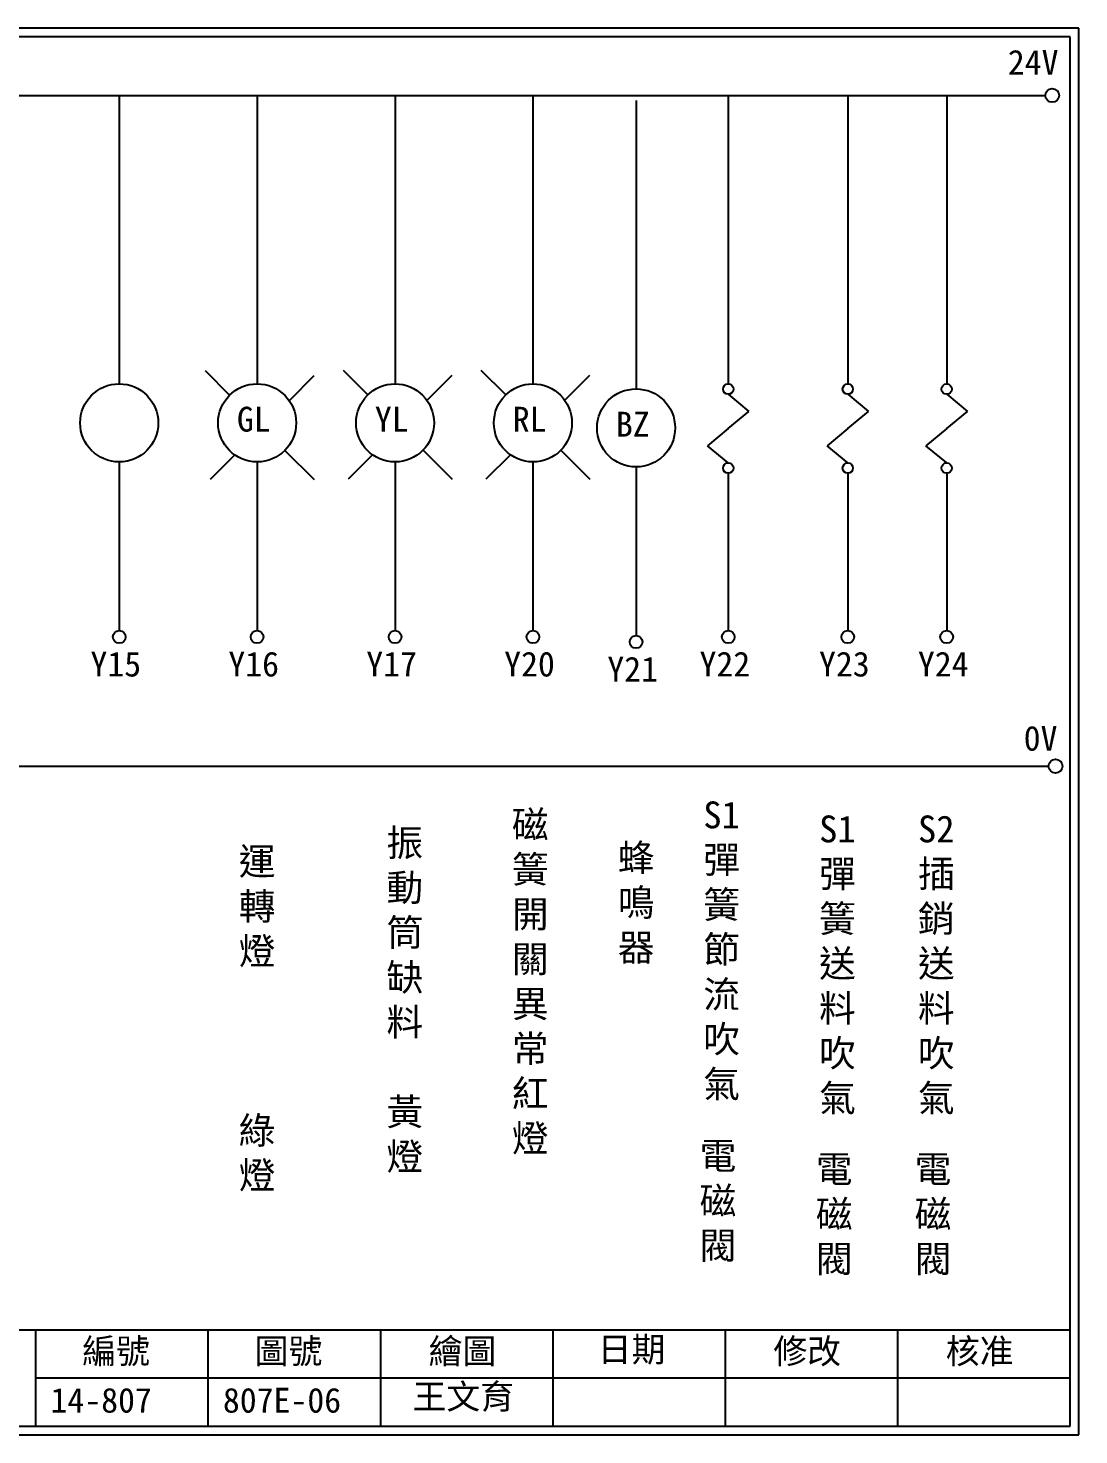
# Model space of a CAD drawing. Extents: x 926 to 1213, y 3 to 207.
# Drawn here: x 1060.4 to 1212.7, y 3 to 207 of the extents above; entities that cross this region are included whole.
import ezdxf

# ---------------------------------------------------------------- set-up
doc = ezdxf.new("R2010")
doc.units = 0
doc.layers.get('0').update_dxf_attribs({"linetype": 'CONTINUOUS'})
doc.layers.add('圖框層', color=7, linetype='CONTINUOUS')
doc.layers.add('標尺寸層', color=3, linetype='CONTINUOUS')
doc.styles.add('CNS', font='romanc.shx', dxfattribs={"bigfont": 'chineset.shx'})
doc.styles.add('STSL', font='KAIU.TTF')

msp = doc.modelspace()

# ---------------------------------------------------------------- linework, layer by layer
for centre in [(1208.88, 197.22), (1209.36, 99.96)]:
    msp.add_circle(centre, 1)
at = {"layer": '圖框層', "color": 7}
for p, q in [((1212.74, 206.97), (925.74, 206.97)), ((1212.74, 3), (1212.74, 206.97)), ((1211.49, 205.72), (926.99, 205.72)), ((1211.49, 4.25), (1211.49, 205.72)), ((926.99, 18.25), (1211.49, 18.25)), ((1061.49, 4.25), (1061.49, 18.25)), ((1086.49, 4.25), (1086.49, 18.25)), ((1111.49, 4.25), (1111.49, 18.25)), ((1136.49, 4.25), (1136.49, 18.25)), ((1161.49, 4.25), (1161.49, 18.25)), ((1186.49, 4.25), (1186.49, 18.25)), ((1061.49, 11.25), (1211.49, 11.25)), ((926.99, 4.25), (1211.49, 4.25)), ((925.74, 3), (1212.74, 3))]:
    msp.add_line(p, q, dxfattribs=at)
at = {"layer": '標尺寸層', "color": 7}
for p, q in [((930.28, 197.22), (1207.88, 197.22)), ((1073.57, 197.22), (1073.57, 155.39)), ((1093.57, 197.22), (1093.57, 155.39)), ((1113.57, 197.22), (1113.57, 155.39)), ((1133.57, 197.22), (1133.57, 155.39)), ((1148.53, 196.5), (1148.53, 154.66)), ((1161.9, 197.22), (1161.9, 155.39)), ((1179.23, 197.22), (1179.23, 155.39)), ((1193.57, 197.22), (1193.57, 155.39)), ((1089.62, 153.72), (1086.08, 157.26)), ((1109.62, 153.79), (1106.08, 157.33)), ((1129.62, 153.79), (1126.08, 157.33)), ((1098.31, 153.04), (1101.84, 156.58)), ((1118.31, 153.11), (1121.84, 156.65)), ((1138.31, 153.11), (1141.84, 156.65)), ((1161.9, 153.89), (1164.9, 151.4)), ((1179.23, 153.89), (1182.23, 151.4)), ((1193.57, 153.89), (1196.57, 151.4)), ((1161.9, 148.91), (1164.9, 151.4)), ((1179.23, 148.91), (1182.23, 151.4)), ((1193.57, 148.91), (1196.57, 151.4)), ((1161.9, 148.91), (1158.89, 146.42)), ((1179.23, 148.91), (1176.23, 146.42)), ((1193.57, 148.91), (1190.56, 146.42)), ((1090.3, 145.04), (1086.76, 141.5)), ((1097.59, 145.75), (1101.84, 141.5)), ((1110.3, 145.11), (1106.76, 141.57)), ((1117.63, 145.78), (1121.84, 141.57)), ((1130.3, 145.11), (1126.76, 141.57)), ((1137.63, 145.78), (1141.84, 141.57)), ((1161.9, 143.93), (1158.89, 146.42)), ((1179.23, 143.93), (1176.23, 146.42)), ((1193.57, 143.93), (1190.56, 146.42)), ((1073.57, 144.07), (1073.57, 119.62)), ((1093.57, 144.07), (1093.57, 119.62)), ((1113.57, 144.07), (1113.57, 119.62)), ((1133.57, 144.07), (1133.57, 119.62)), ((1148.53, 143.34), (1148.53, 118.89)), ((1161.9, 142.43), (1161.9, 119.62)), ((1179.23, 142.43), (1179.23, 119.62)), ((1193.57, 142.43), (1193.57, 119.62)), ((930.49, 99.96), (1208.36, 99.96))]:
    msp.add_line(p, q, dxfattribs=at)
for centre, radius in [((1073.57, 149.73), 5.66), ((1093.57, 149.73), 5.66), ((1113.57, 149.73), 5.66), ((1133.57, 149.73), 5.66), ((1161.9, 154.64), 0.751), ((1179.23, 154.64), 0.751), ((1193.57, 154.64), 0.751), ((1148.53, 149), 5.66), ((1161.9, 143.18), 0.751), ((1179.23, 143.18), 0.751), ((1193.57, 143.18), 0.751), ((1073.57, 118.7), 0.92), ((1093.57, 118.7), 0.92), ((1113.57, 118.7), 0.92), ((1133.57, 118.7), 0.92), ((1148.53, 117.97), 0.92), ((1161.9, 118.7), 0.92), ((1179.23, 118.7), 0.92), ((1193.57, 118.7), 0.92)]:
    msp.add_circle(centre, radius, dxfattribs=at)

# ---------------------------------------------------------------- texts
at = {"layer": '圖框層', "color": 4, "style": 'STSL'}
for s, p in [('24V', (1202.44, 200.22)), ('GL', (1090.64, 148.47)), ('YL', (1110.64, 148.47)), ('RL', (1130.64, 148.47)), ('BZ', (1145.6, 147.74)), ('Y15', (1069.4, 112.96)), ('Y16', (1089.4, 112.96)), ('Y17', (1109.4, 112.96)), ('Y20', (1129.4, 112.96)), ('Y22', (1157.73, 112.96)), ('Y23', (1175.06, 112.96)), ('Y24', (1189.4, 112.96)), ('Y21', (1144.36, 112.23)), ('0V', (1204.74, 102.2)), ('編號', (1068.21, 13.34)), ('圖號', (1093.21, 13.34)), ('繪圖', (1118.44, 13.34)), ('日期', (1142.96, 13.59)), ('修改', (1168.44, 13.34)), ('核准', (1193.44, 13.34)), ('王文育', (1116.11, 6.75)), ('14-807', (1063.61, 6.22)), ('807E-06', (1088.61, 6.22))]:
    msp.add_text(s, height=3.6, dxfattribs=at).set_placement(p)
at = {"layer": '標尺寸層', "color": 7, "char_height": 3.9, "attachment_point": 5, "style": 'CNS'}
for s, insert, width in [('{\\fDFKai-SB|b0|i0|c136|p65;磁\\P簧開關異常\\P紅燈}', (1133.18, 68.55), 2.8481), ('{\\fDFKai-SB|b0|i0|c136|p65;S1彈簧節流\\P吹氣}', (1160.93, 73.18), 2.8481), ('{\\fDFKai-SB|b0|i0|c136|p65;S1彈簧\\P送料吹氣}', (1177.73, 71.14), 2.8481), ('{\\fDFKai-SB|b0|i0|c136|p65;S2插銷送料吹氣}', (1192.06, 71.14), 2.8481), ('{\\fDFKai-SB|b0|i0|c136|p65;振動筒缺料\\P\\P黃燈}', (1114.99, 65.89), 2.8481), ('{\\fDFKai-SB|b0|i0|c136|p65;運轉燈\\P\\P\\P\\P綠燈}', (1093.57, 63.19), 2.8481), ('{\\fDFKai-SB|b0|i0|c136|p65;蜂鳴器}', (1148.54, 79.98), 2.8481), ('{\\fDFKai-SB|b0|i0|c136|p65;電磁閥}', (1160.4, 36.74), 8.6627), ('{\\fDFKai-SB|b0|i0|c136|p65;電磁閥}', (1177.26, 34.81), 8.6627), ('{\\fDFKai-SB|b0|i0|c136|p65;電磁閥}', (1191.59, 34.81), 8.6627)]:
    msp.add_mtext(s, dxfattribs=dict(at, insert=insert, width=width))

doc.saveas('drawing.dxf')
